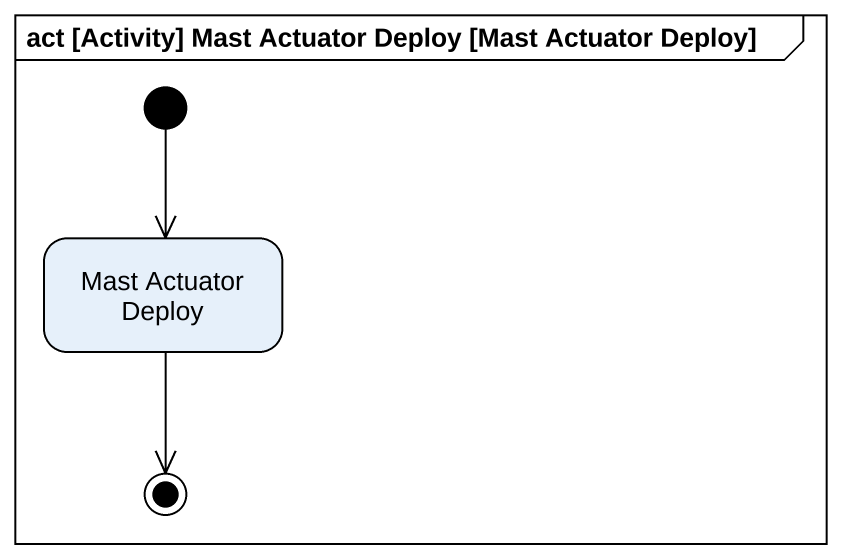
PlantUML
@startuml
mainframe act [Activity] Mast Actuator Deploy [Mast Actuator Deploy]
hide empty description
state "Mast Actuator Deploy" as Mast_Actuator_Deploy
[*] --> Mast_Actuator_Deploy
Mast_Actuator_Deploy --> [*]
@enduml
